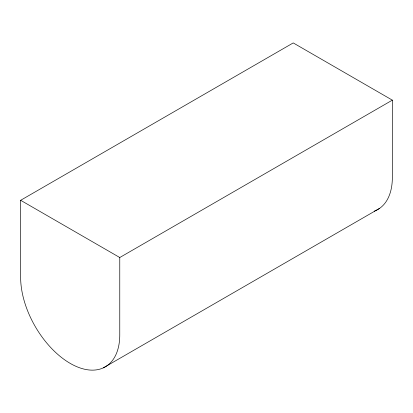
<?xml version="1.0" encoding="UTF-8"?>
<svg xmlns="http://www.w3.org/2000/svg" width="413" height="413" viewBox="0 0 413 413"><rect width="100%" height="100%" fill="white"/><g stroke="black" fill="none" stroke-linecap="round" stroke-linejoin="round"><path stroke-width="0.62" d="M392.35 100.147L119.77 257.521L119.77 334.778A70.086 40.464 60 0 1 70.21 363.388A70.086 40.464 60 0 1 20.65 277.551L20.65 200.295L293.23 42.921L392.35 100.147L392.35 177.404A70.086 40.464 60 0 1 374.266 211.167M103.374 367.838L379.619 208.348M20.65 200.295L119.77 257.521"/></g></svg>
